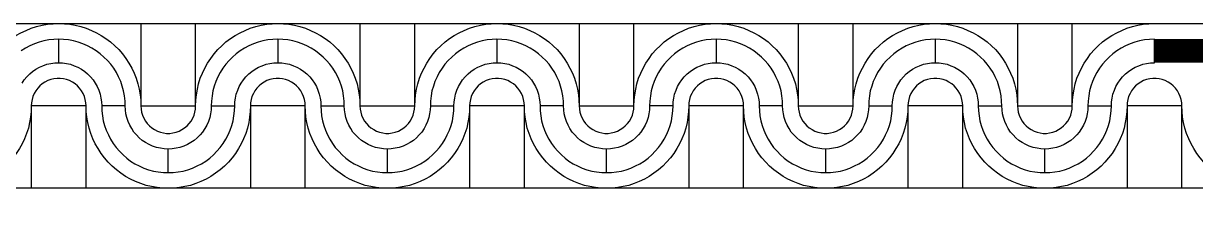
# Model space of a CAD drawing. Extents: x 190.8 to 267.1, y 124 to 174.8.
# Drawn here: x 225.13 to 226.627, y 156.955 to 157.186 of the extents above; entities that cross this region are included whole.
import ezdxf

# ---------------------------------------------------------------- set-up
doc = ezdxf.new("R2010")
doc.units = 0
doc.header["$MEASUREMENT"] = 0

msp = doc.modelspace()

# ---------------------------------------------------------------- linework, layer by layer
msp.add_line((224.5446, 157.1856), (226.6713, 157.1856))
for points in [[(225.0696, 157.0806), (225.0699, 157.0878), (225.0706, 157.0948), (225.0719, 157.1018), (225.0734, 157.1088), (225.0756, 157.1158), (225.0784, 157.1223), (225.0814, 157.1288), (225.0849, 157.1351), (225.0889, 157.1411), (225.0931, 157.1468), (225.0979, 157.1523), (225.1029, 157.1573), (225.1084, 157.1621), (225.1141, 157.1663), (225.1201, 157.1703), (225.1264, 157.1738), (225.1329, 157.1768), (225.1394, 157.1796), (225.1464, 157.1818), (225.1534, 157.1833), (225.1604, 157.1846), (225.1674, 157.1853), (225.1746, 157.1856)], [(225.1746, 157.1856), (225.1819, 157.1853), (225.1889, 157.1846), (225.1959, 157.1833), (225.2029, 157.1818), (225.2099, 157.1796), (225.2164, 157.1768), (225.2229, 157.1738), (225.2291, 157.1703), (225.2351, 157.1663), (225.2409, 157.1621), (225.2464, 157.1573), (225.2514, 157.1523), (225.2561, 157.1468), (225.2604, 157.1411), (225.2644, 157.1351), (225.2679, 157.1288), (225.2709, 157.1223), (225.2736, 157.1158), (225.2759, 157.1088), (225.2774, 157.1018), (225.2786, 157.0948), (225.2794, 157.0878), (225.2796, 157.0806)], [(225.2796, 157.1856), (225.2796, 157.0806), (225.3496, 157.0806), (225.3496, 157.1856)], [(225.3496, 157.0806), (225.3499, 157.0878), (225.3506, 157.0948), (225.3519, 157.1018), (225.3534, 157.1088), (225.3556, 157.1158), (225.3584, 157.1223), (225.3614, 157.1288), (225.3649, 157.1351), (225.3689, 157.1411), (225.3731, 157.1468), (225.3779, 157.1523), (225.3829, 157.1573), (225.3884, 157.1621), (225.3941, 157.1663), (225.4001, 157.1703), (225.4064, 157.1738), (225.4129, 157.1768), (225.4194, 157.1796), (225.4264, 157.1818), (225.4334, 157.1833), (225.4404, 157.1846), (225.4474, 157.1853), (225.4546, 157.1856)], [(225.4546, 157.1856), (225.4619, 157.1853), (225.4689, 157.1846), (225.4759, 157.1833), (225.4829, 157.1818), (225.4899, 157.1796), (225.4964, 157.1768), (225.5029, 157.1738), (225.5091, 157.1703), (225.5151, 157.1663), (225.5209, 157.1621), (225.5264, 157.1573), (225.5314, 157.1523), (225.5361, 157.1468), (225.5404, 157.1411), (225.5444, 157.1351), (225.5479, 157.1288), (225.5509, 157.1223), (225.5536, 157.1158), (225.5559, 157.1088), (225.5574, 157.1018), (225.5586, 157.0948), (225.5594, 157.0878), (225.5596, 157.0806)], [(225.5596, 157.1856), (225.5596, 157.0806), (225.6296, 157.0806), (225.6296, 157.1856)], [(225.6296, 157.0806), (225.6299, 157.0878), (225.6306, 157.0948), (225.6319, 157.1018), (225.6334, 157.1088), (225.6356, 157.1158), (225.6384, 157.1223), (225.6414, 157.1288), (225.6449, 157.1351), (225.6489, 157.1411), (225.6531, 157.1468), (225.6579, 157.1523), (225.6629, 157.1573), (225.6684, 157.1621), (225.6741, 157.1663), (225.6801, 157.1703), (225.6864, 157.1738), (225.6929, 157.1768), (225.6994, 157.1796), (225.7064, 157.1818), (225.7134, 157.1833), (225.7204, 157.1846), (225.7274, 157.1853), (225.7346, 157.1856)], [(225.7346, 157.1856), (225.7419, 157.1853), (225.7489, 157.1846), (225.7559, 157.1833), (225.7629, 157.1818), (225.7699, 157.1796), (225.7764, 157.1768), (225.7829, 157.1738), (225.7891, 157.1703), (225.7951, 157.1663), (225.8009, 157.1621), (225.8064, 157.1573), (225.8114, 157.1523), (225.8161, 157.1468), (225.8204, 157.1411), (225.8244, 157.1351), (225.8279, 157.1288), (225.8309, 157.1223), (225.8336, 157.1158), (225.8359, 157.1088), (225.8374, 157.1018), (225.8386, 157.0948), (225.8394, 157.0878), (225.8396, 157.0806)], [(225.8396, 157.1856), (225.8396, 157.0806), (225.9096, 157.0806), (225.9096, 157.1856)], [(225.9096, 157.0806), (225.9099, 157.0878), (225.9106, 157.0948), (225.9119, 157.1018), (225.9134, 157.1088), (225.9156, 157.1158), (225.9184, 157.1223), (225.9214, 157.1288), (225.9249, 157.1351), (225.9289, 157.1411), (225.9331, 157.1468), (225.9379, 157.1523), (225.9429, 157.1573), (225.9484, 157.1621), (225.9541, 157.1663), (225.9601, 157.1703), (225.9664, 157.1738), (225.9729, 157.1768), (225.9794, 157.1796), (225.9864, 157.1818), (225.9934, 157.1833), (226.0004, 157.1846), (226.0074, 157.1853), (226.0146, 157.1856)], [(226.0146, 157.1856), (226.0219, 157.1853), (226.0289, 157.1846), (226.0359, 157.1833), (226.0429, 157.1818), (226.0499, 157.1796), (226.0564, 157.1768), (226.0629, 157.1738), (226.0691, 157.1703), (226.0751, 157.1663), (226.0809, 157.1621), (226.0864, 157.1573), (226.0914, 157.1523), (226.0961, 157.1468), (226.1004, 157.1411), (226.1044, 157.1351), (226.1079, 157.1288), (226.1109, 157.1223), (226.1136, 157.1158), (226.1159, 157.1088), (226.1174, 157.1018), (226.1186, 157.0948), (226.1194, 157.0878), (226.1196, 157.0806)], [(226.1196, 157.1856), (226.1196, 157.0806), (226.1896, 157.0806), (226.1896, 157.1856)], [(226.1896, 157.0806), (226.1899, 157.0878), (226.1906, 157.0948), (226.1919, 157.1018), (226.1934, 157.1088), (226.1956, 157.1158), (226.1984, 157.1223), (226.2014, 157.1288), (226.2049, 157.1351), (226.2089, 157.1411), (226.2131, 157.1468), (226.2179, 157.1523), (226.2229, 157.1573), (226.2284, 157.1621), (226.2341, 157.1663), (226.2401, 157.1703), (226.2464, 157.1738), (226.2529, 157.1768), (226.2594, 157.1796), (226.2664, 157.1818), (226.2734, 157.1833), (226.2804, 157.1846), (226.2874, 157.1853), (226.2946, 157.1856)], [(226.2946, 157.1856), (226.3019, 157.1853), (226.3089, 157.1846), (226.3159, 157.1833), (226.3229, 157.1818), (226.3299, 157.1796), (226.3364, 157.1768), (226.3429, 157.1738), (226.3491, 157.1703), (226.3551, 157.1663), (226.3609, 157.1621), (226.3664, 157.1573), (226.3714, 157.1523), (226.3761, 157.1468), (226.3804, 157.1411), (226.3844, 157.1351), (226.3879, 157.1288), (226.3909, 157.1223), (226.3936, 157.1158), (226.3959, 157.1088), (226.3974, 157.1018), (226.3986, 157.0948), (226.3994, 157.0878), (226.3996, 157.0806)], [(226.3996, 157.1856), (226.3996, 157.0806), (226.4696, 157.0806), (226.4696, 157.1856)], [(226.4696, 157.0806), (226.4699, 157.0878), (226.4706, 157.0948), (226.4719, 157.1018), (226.4734, 157.1088), (226.4756, 157.1158), (226.4784, 157.1223), (226.4814, 157.1288), (226.4849, 157.1351), (226.4889, 157.1411), (226.4931, 157.1468), (226.4979, 157.1523), (226.5029, 157.1573), (226.5084, 157.1621), (226.5141, 157.1663), (226.5201, 157.1703), (226.5264, 157.1738), (226.5329, 157.1768), (226.5394, 157.1796), (226.5464, 157.1818), (226.5534, 157.1833), (226.5604, 157.1846), (226.5674, 157.1853), (226.5746, 157.1856)], [(225.1746, 157.1656), (225.1684, 157.1653), (225.1619, 157.1646), (225.1556, 157.1636), (225.1496, 157.1618), (225.1436, 157.1598), (225.1376, 157.1571), (225.1321, 157.1543), (225.1266, 157.1508)], [(225.2596, 157.0806), (225.2594, 157.0868), (225.2586, 157.0933), (225.2576, 157.0996), (225.2559, 157.1056), (225.2539, 157.1116), (225.2511, 157.1176), (225.2484, 157.1231), (225.2449, 157.1286), (225.2411, 157.1336), (225.2369, 157.1383), (225.2324, 157.1428), (225.2276, 157.1471), (225.2226, 157.1508), (225.2171, 157.1543), (225.2116, 157.1571), (225.2056, 157.1598), (225.1996, 157.1618), (225.1936, 157.1636), (225.1874, 157.1646), (225.1809, 157.1653), (225.1746, 157.1656), (225.1746, 157.1356), (225.1796, 157.1353), (225.1846, 157.1346), (225.1896, 157.1336), (225.1946, 157.1318), (225.1991, 157.1298), (225.2036, 157.1273), (225.2079, 157.1246), (225.2116, 157.1213), (225.2154, 157.1176), (225.2186, 157.1138), (225.2214, 157.1096), (225.2239, 157.1051), (225.2259, 157.1006), (225.2276, 157.0956), (225.2286, 157.0906), (225.2294, 157.0856), (225.2296, 157.0806)], [(225.4546, 157.1656), (225.4484, 157.1653), (225.4419, 157.1646), (225.4356, 157.1636), (225.4296, 157.1618), (225.4236, 157.1598), (225.4176, 157.1571), (225.4121, 157.1543), (225.4066, 157.1508), (225.4016, 157.1471), (225.3969, 157.1428), (225.3924, 157.1383), (225.3881, 157.1336), (225.3844, 157.1286), (225.3809, 157.1231), (225.3781, 157.1176), (225.3754, 157.1116), (225.3734, 157.1056), (225.3716, 157.0996), (225.3706, 157.0933), (225.3699, 157.0868), (225.3696, 157.0806), (225.3996, 157.0806), (225.3999, 157.0856), (225.4006, 157.0906), (225.4016, 157.0956), (225.4034, 157.1006), (225.4054, 157.1051), (225.4079, 157.1096), (225.4106, 157.1138), (225.4139, 157.1176), (225.4176, 157.1213), (225.4214, 157.1246), (225.4256, 157.1273), (225.4301, 157.1298), (225.4346, 157.1318), (225.4396, 157.1336), (225.4446, 157.1346), (225.4496, 157.1353), (225.4546, 157.1356)], [(225.7346, 157.1656), (225.7284, 157.1653), (225.7219, 157.1646), (225.7156, 157.1636), (225.7096, 157.1618), (225.7036, 157.1598), (225.6976, 157.1571), (225.6921, 157.1543), (225.6866, 157.1508), (225.6816, 157.1471), (225.6769, 157.1428), (225.6724, 157.1383), (225.6681, 157.1336), (225.6644, 157.1286), (225.6609, 157.1231), (225.6581, 157.1176), (225.6554, 157.1116), (225.6534, 157.1056), (225.6516, 157.0996), (225.6506, 157.0933), (225.6499, 157.0868), (225.6496, 157.0806), (225.6796, 157.0806), (225.6799, 157.0856), (225.6806, 157.0906), (225.6816, 157.0956), (225.6834, 157.1006), (225.6854, 157.1051), (225.6879, 157.1096), (225.6906, 157.1138), (225.6939, 157.1176), (225.6976, 157.1213), (225.7014, 157.1246), (225.7056, 157.1273), (225.7101, 157.1298), (225.7146, 157.1318), (225.7196, 157.1336), (225.7246, 157.1346), (225.7296, 157.1353), (225.7346, 157.1356)], [(225.8196, 157.0806), (225.8194, 157.0868), (225.8186, 157.0933), (225.8176, 157.0996), (225.8159, 157.1056), (225.8139, 157.1116), (225.8111, 157.1176), (225.8084, 157.1231), (225.8049, 157.1286), (225.8011, 157.1336), (225.7969, 157.1383), (225.7924, 157.1428), (225.7876, 157.1471), (225.7826, 157.1508), (225.7771, 157.1543), (225.7716, 157.1571), (225.7656, 157.1598), (225.7596, 157.1618), (225.7536, 157.1636), (225.7474, 157.1646), (225.7409, 157.1653), (225.7346, 157.1656), (225.7346, 157.1356), (225.7396, 157.1353), (225.7446, 157.1346), (225.7496, 157.1336), (225.7546, 157.1318), (225.7591, 157.1298), (225.7636, 157.1273), (225.7679, 157.1246), (225.7716, 157.1213), (225.7754, 157.1176), (225.7786, 157.1138), (225.7814, 157.1096), (225.7839, 157.1051), (225.7859, 157.1006), (225.7876, 157.0956), (225.7886, 157.0906), (225.7894, 157.0856), (225.7896, 157.0806)], [(226.0146, 157.1656), (226.0084, 157.1653), (226.0019, 157.1646), (225.9956, 157.1636), (225.9896, 157.1618), (225.9836, 157.1598), (225.9776, 157.1571), (225.9721, 157.1543), (225.9666, 157.1508), (225.9616, 157.1471), (225.9569, 157.1428), (225.9524, 157.1383), (225.9481, 157.1336), (225.9444, 157.1286), (225.9409, 157.1231), (225.9381, 157.1176), (225.9354, 157.1116), (225.9334, 157.1056), (225.9316, 157.0996), (225.9306, 157.0933), (225.9299, 157.0868), (225.9296, 157.0806)], [(226.0996, 157.0806), (226.0994, 157.0868), (226.0986, 157.0933), (226.0976, 157.0996), (226.0959, 157.1056), (226.0939, 157.1116), (226.0911, 157.1176), (226.0884, 157.1231), (226.0849, 157.1286), (226.0811, 157.1336), (226.0769, 157.1383), (226.0724, 157.1428), (226.0676, 157.1471), (226.0626, 157.1508), (226.0571, 157.1543), (226.0516, 157.1571), (226.0456, 157.1598), (226.0396, 157.1618), (226.0336, 157.1636), (226.0274, 157.1646), (226.0209, 157.1653), (226.0146, 157.1656), (226.0146, 157.1356), (226.0196, 157.1353), (226.0246, 157.1346), (226.0296, 157.1336), (226.0346, 157.1318), (226.0391, 157.1298), (226.0436, 157.1273), (226.0479, 157.1246), (226.0516, 157.1213), (226.0554, 157.1176), (226.0586, 157.1138), (226.0614, 157.1096), (226.0639, 157.1051), (226.0659, 157.1006), (226.0676, 157.0956), (226.0686, 157.0906), (226.0694, 157.0856), (226.0696, 157.0806)], [(226.2946, 157.1656), (226.2884, 157.1653), (226.2819, 157.1646), (226.2756, 157.1636), (226.2696, 157.1618), (226.2636, 157.1598), (226.2576, 157.1571), (226.2521, 157.1543), (226.2466, 157.1508), (226.2416, 157.1471), (226.2369, 157.1428), (226.2324, 157.1383), (226.2281, 157.1336), (226.2244, 157.1286), (226.2209, 157.1231), (226.2181, 157.1176), (226.2154, 157.1116), (226.2134, 157.1056), (226.2116, 157.0996), (226.2106, 157.0933), (226.2099, 157.0868), (226.2096, 157.0806), (226.2396, 157.0806), (226.2399, 157.0856), (226.2406, 157.0906), (226.2416, 157.0956), (226.2434, 157.1006), (226.2454, 157.1051), (226.2479, 157.1096), (226.2506, 157.1138), (226.2539, 157.1176), (226.2576, 157.1213), (226.2614, 157.1246), (226.2656, 157.1273), (226.2701, 157.1298), (226.2746, 157.1318), (226.2796, 157.1336), (226.2846, 157.1346), (226.2896, 157.1353), (226.2946, 157.1356)], [(225.1279, 157.1096), (225.1306, 157.1138), (225.1339, 157.1176), (225.1376, 157.1213), (225.1414, 157.1246), (225.1456, 157.1273), (225.1501, 157.1298), (225.1546, 157.1318), (225.1596, 157.1336), (225.1646, 157.1346), (225.1696, 157.1353), (225.1746, 157.1356)], [(225.9596, 157.0806), (225.9599, 157.0856), (225.9606, 157.0906), (225.9616, 157.0956), (225.9634, 157.1006), (225.9654, 157.1051), (225.9679, 157.1096), (225.9706, 157.1138), (225.9739, 157.1176), (225.9776, 157.1213), (225.9814, 157.1246), (225.9856, 157.1273), (225.9901, 157.1298), (225.9946, 157.1318), (225.9996, 157.1336), (226.0046, 157.1346), (226.0096, 157.1353), (226.0146, 157.1356)], [(225.2096, 157.0806), (225.2094, 157.0846), (225.2086, 157.0886), (225.2076, 157.0926), (225.2059, 157.0963), (225.2039, 157.0998), (225.2014, 157.1031), (225.1986, 157.1061), (225.1956, 157.1086), (225.1921, 157.1108), (225.1884, 157.1128), (225.1846, 157.1141), (225.1806, 157.1151), (225.1766, 157.1156), (225.1726, 157.1156), (225.1686, 157.1151), (225.1646, 157.1141), (225.1606, 157.1128), (225.1571, 157.1108), (225.1536, 157.1086), (225.1506, 157.1061), (225.1479, 157.1031), (225.1454, 157.0998), (225.1434, 157.0963), (225.1416, 157.0926), (225.1406, 157.0886), (225.1399, 157.0846), (225.1396, 157.0806)], [(225.4896, 157.0806), (225.4894, 157.0846), (225.4886, 157.0886), (225.4876, 157.0926), (225.4859, 157.0963), (225.4839, 157.0998), (225.4814, 157.1031), (225.4786, 157.1061), (225.4756, 157.1086), (225.4721, 157.1108), (225.4684, 157.1128), (225.4646, 157.1141), (225.4606, 157.1151), (225.4566, 157.1156), (225.4526, 157.1156), (225.4486, 157.1151), (225.4446, 157.1141), (225.4406, 157.1128), (225.4371, 157.1108), (225.4336, 157.1086), (225.4306, 157.1061), (225.4279, 157.1031), (225.4254, 157.0998), (225.4234, 157.0963), (225.4216, 157.0926), (225.4206, 157.0886), (225.4199, 157.0846), (225.4196, 157.0806)], [(225.7696, 157.0806), (225.7694, 157.0846), (225.7686, 157.0886), (225.7676, 157.0926), (225.7659, 157.0963), (225.7639, 157.0998), (225.7614, 157.1031), (225.7586, 157.1061), (225.7556, 157.1086), (225.7521, 157.1108), (225.7484, 157.1128), (225.7446, 157.1141), (225.7406, 157.1151), (225.7366, 157.1156), (225.7326, 157.1156), (225.7286, 157.1151), (225.7246, 157.1141), (225.7206, 157.1128), (225.7171, 157.1108), (225.7136, 157.1086), (225.7106, 157.1061), (225.7079, 157.1031), (225.7054, 157.0998), (225.7034, 157.0963), (225.7016, 157.0926), (225.7006, 157.0886), (225.6999, 157.0846), (225.6996, 157.0806)], [(226.0496, 157.0806), (226.0494, 157.0846), (226.0486, 157.0886), (226.0476, 157.0926), (226.0459, 157.0963), (226.0439, 157.0998), (226.0414, 157.1031), (226.0386, 157.1061), (226.0356, 157.1086), (226.0321, 157.1108), (226.0284, 157.1128), (226.0246, 157.1141), (226.0206, 157.1151), (226.0166, 157.1156), (226.0126, 157.1156), (226.0086, 157.1151), (226.0046, 157.1141), (226.0006, 157.1128), (225.9971, 157.1108), (225.9936, 157.1086), (225.9906, 157.1061), (225.9879, 157.1031), (225.9854, 157.0998), (225.9834, 157.0963), (225.9816, 157.0926), (225.9806, 157.0886), (225.9799, 157.0846), (225.9796, 157.0806)], [(226.3296, 157.0806), (226.3294, 157.0846), (226.3286, 157.0886), (226.3276, 157.0926), (226.3259, 157.0963), (226.3239, 157.0998), (226.3214, 157.1031), (226.3186, 157.1061), (226.3156, 157.1086), (226.3121, 157.1108), (226.3084, 157.1128), (226.3046, 157.1141), (226.3006, 157.1151), (226.2966, 157.1156), (226.2926, 157.1156), (226.2886, 157.1151), (226.2846, 157.1141), (226.2806, 157.1128), (226.2771, 157.1108), (226.2736, 157.1086), (226.2706, 157.1061), (226.2679, 157.1031), (226.2654, 157.0998), (226.2634, 157.0963), (226.2616, 157.0926), (226.2606, 157.0886), (226.2599, 157.0846), (226.2596, 157.0806)], [(226.6096, 157.0806), (226.6094, 157.0846), (226.6086, 157.0886), (226.6076, 157.0926), (226.6059, 157.0963), (226.6039, 157.0998), (226.6014, 157.1031), (226.5986, 157.1061), (226.5956, 157.1086), (226.5921, 157.1108), (226.5884, 157.1128), (226.5846, 157.1141), (226.5806, 157.1151), (226.5766, 157.1156), (226.5726, 157.1156), (226.5686, 157.1151), (226.5646, 157.1141), (226.5606, 157.1128), (226.5571, 157.1108), (226.5536, 157.1086), (226.5506, 157.1061), (226.5479, 157.1031), (226.5454, 157.0998), (226.5434, 157.0963), (226.5416, 157.0926), (226.5406, 157.0886), (226.5399, 157.0846), (226.5396, 157.0806)], [(225.1396, 157.0806), (225.1394, 157.0733), (225.1386, 157.0663), (225.1374, 157.0593), (225.1359, 157.0523), (225.1336, 157.0453), (225.1309, 157.0388), (225.1279, 157.0323), (225.1244, 157.0261), (225.1204, 157.0201), (225.1161, 157.0143), (225.1114, 157.0088), (225.1064, 157.0038), (225.1009, 156.9991), (225.0951, 156.9948), (225.0891, 156.9908), (225.0829, 156.9873), (225.0764, 156.9843), (225.0699, 156.9816), (225.0629, 156.9793), (225.0559, 156.9778), (225.0489, 156.9766), (225.0419, 156.9758), (225.0346, 156.9756)], [(225.2096, 156.9756), (225.2096, 157.0806), (225.1396, 157.0806), (225.1396, 156.9756)], [(225.3146, 156.9756), (225.3074, 156.9758), (225.3004, 156.9766), (225.2934, 156.9778), (225.2864, 156.9793), (225.2794, 156.9816), (225.2729, 156.9843), (225.2664, 156.9873), (225.2601, 156.9908), (225.2541, 156.9948), (225.2484, 156.9991), (225.2429, 157.0038), (225.2379, 157.0088), (225.2331, 157.0143), (225.2289, 157.0201), (225.2249, 157.0261), (225.2214, 157.0323), (225.2184, 157.0388), (225.2156, 157.0453), (225.2134, 157.0523), (225.2119, 157.0593), (225.2106, 157.0663), (225.2099, 157.0733), (225.2096, 157.0806)], [(225.2796, 157.0806), (225.2799, 157.0766), (225.2806, 157.0726), (225.2816, 157.0686), (225.2834, 157.0648), (225.2854, 157.0613), (225.2879, 157.0581), (225.2906, 157.0551), (225.2936, 157.0526), (225.2971, 157.0503), (225.3009, 157.0483), (225.3046, 157.0471), (225.3086, 157.0461), (225.3126, 157.0456), (225.3166, 157.0456), (225.3206, 157.0461), (225.3246, 157.0471), (225.3286, 157.0483), (225.3321, 157.0503), (225.3356, 157.0526), (225.3386, 157.0551), (225.3414, 157.0581), (225.3439, 157.0613), (225.3459, 157.0648), (225.3476, 157.0686), (225.3486, 157.0726), (225.3494, 157.0766), (225.3496, 157.0806)], [(225.3696, 157.0806), (225.3694, 157.0756), (225.3686, 157.0706), (225.3676, 157.0656), (225.3659, 157.0606), (225.3639, 157.0561), (225.3614, 157.0516), (225.3586, 157.0473), (225.3554, 157.0436), (225.3516, 157.0398), (225.3479, 157.0366), (225.3436, 157.0338), (225.3391, 157.0313), (225.3346, 157.0293), (225.3296, 157.0276), (225.3246, 157.0266), (225.3196, 157.0258), (225.3146, 157.0256)], [(225.4196, 157.0806), (225.4194, 157.0733), (225.4186, 157.0663), (225.4174, 157.0593), (225.4159, 157.0523), (225.4136, 157.0453), (225.4109, 157.0388), (225.4079, 157.0323), (225.4044, 157.0261), (225.4004, 157.0201), (225.3961, 157.0143), (225.3914, 157.0088), (225.3864, 157.0038), (225.3809, 156.9991), (225.3751, 156.9948), (225.3691, 156.9908), (225.3629, 156.9873), (225.3564, 156.9843), (225.3499, 156.9816), (225.3429, 156.9793), (225.3359, 156.9778), (225.3289, 156.9766), (225.3219, 156.9758), (225.3146, 156.9756)], [(225.3146, 156.9956), (225.3209, 156.9958), (225.3274, 156.9966), (225.3336, 156.9976), (225.3396, 156.9993), (225.3456, 157.0013), (225.3516, 157.0041), (225.3571, 157.0068), (225.3626, 157.0103), (225.3676, 157.0141), (225.3724, 157.0183), (225.3769, 157.0228), (225.3811, 157.0276), (225.3849, 157.0326), (225.3884, 157.0381), (225.3911, 157.0436), (225.3939, 157.0496), (225.3959, 157.0556), (225.3976, 157.0616), (225.3986, 157.0678), (225.3994, 157.0743), (225.3996, 157.0806)], [(225.4896, 156.9756), (225.4896, 157.0806), (225.4196, 157.0806), (225.4196, 156.9756)], [(225.5946, 156.9756), (225.5874, 156.9758), (225.5804, 156.9766), (225.5734, 156.9778), (225.5664, 156.9793), (225.5594, 156.9816), (225.5529, 156.9843), (225.5464, 156.9873), (225.5401, 156.9908), (225.5341, 156.9948), (225.5284, 156.9991), (225.5229, 157.0038), (225.5179, 157.0088), (225.5131, 157.0143), (225.5089, 157.0201), (225.5049, 157.0261), (225.5014, 157.0323), (225.4984, 157.0388), (225.4956, 157.0453), (225.4934, 157.0523), (225.4919, 157.0593), (225.4906, 157.0663), (225.4899, 157.0733), (225.4896, 157.0806)], [(225.5096, 157.0806), (225.5099, 157.0743), (225.5106, 157.0678), (225.5116, 157.0616), (225.5134, 157.0556), (225.5154, 157.0496), (225.5181, 157.0436), (225.5209, 157.0381), (225.5244, 157.0326), (225.5281, 157.0276), (225.5324, 157.0228), (225.5369, 157.0183), (225.5416, 157.0141), (225.5466, 157.0103), (225.5521, 157.0068), (225.5576, 157.0041), (225.5636, 157.0013), (225.5696, 156.9993), (225.5756, 156.9976), (225.5819, 156.9966), (225.5884, 156.9958), (225.5946, 156.9956), (225.5946, 157.0256), (225.5896, 157.0258), (225.5846, 157.0266), (225.5796, 157.0276), (225.5746, 157.0293), (225.5701, 157.0313), (225.5656, 157.0338), (225.5614, 157.0366), (225.5576, 157.0398), (225.5539, 157.0436), (225.5506, 157.0473), (225.5479, 157.0516), (225.5454, 157.0561), (225.5434, 157.0606), (225.5416, 157.0656), (225.5406, 157.0706), (225.5399, 157.0756), (225.5396, 157.0806)], [(225.5596, 157.0806), (225.5599, 157.0766), (225.5606, 157.0726), (225.5616, 157.0686), (225.5634, 157.0648), (225.5654, 157.0613), (225.5679, 157.0581), (225.5706, 157.0551), (225.5736, 157.0526), (225.5771, 157.0503), (225.5809, 157.0483), (225.5846, 157.0471), (225.5886, 157.0461), (225.5926, 157.0456), (225.5966, 157.0456), (225.6006, 157.0461), (225.6046, 157.0471), (225.6086, 157.0483), (225.6121, 157.0503), (225.6156, 157.0526), (225.6186, 157.0551), (225.6214, 157.0581), (225.6239, 157.0613), (225.6259, 157.0648), (225.6276, 157.0686), (225.6286, 157.0726), (225.6294, 157.0766), (225.6296, 157.0806)], [(225.6496, 157.0806), (225.6494, 157.0756), (225.6486, 157.0706), (225.6476, 157.0656), (225.6459, 157.0606), (225.6439, 157.0561), (225.6414, 157.0516), (225.6386, 157.0473), (225.6354, 157.0436), (225.6316, 157.0398), (225.6279, 157.0366), (225.6236, 157.0338), (225.6191, 157.0313), (225.6146, 157.0293), (225.6096, 157.0276), (225.6046, 157.0266), (225.5996, 157.0258), (225.5946, 157.0256)], [(225.6996, 157.0806), (225.6994, 157.0733), (225.6986, 157.0663), (225.6974, 157.0593), (225.6959, 157.0523), (225.6936, 157.0453), (225.6909, 157.0388), (225.6879, 157.0323), (225.6844, 157.0261), (225.6804, 157.0201), (225.6761, 157.0143), (225.6714, 157.0088), (225.6664, 157.0038), (225.6609, 156.9991), (225.6551, 156.9948), (225.6491, 156.9908), (225.6429, 156.9873), (225.6364, 156.9843), (225.6299, 156.9816), (225.6229, 156.9793), (225.6159, 156.9778), (225.6089, 156.9766), (225.6019, 156.9758), (225.5946, 156.9756)], [(225.5946, 156.9956), (225.6009, 156.9958), (225.6074, 156.9966), (225.6136, 156.9976), (225.6196, 156.9993), (225.6256, 157.0013), (225.6316, 157.0041), (225.6371, 157.0068), (225.6426, 157.0103), (225.6476, 157.0141), (225.6524, 157.0183), (225.6569, 157.0228), (225.6611, 157.0276), (225.6649, 157.0326), (225.6684, 157.0381), (225.6711, 157.0436), (225.6739, 157.0496), (225.6759, 157.0556), (225.6776, 157.0616), (225.6786, 157.0678), (225.6794, 157.0743), (225.6796, 157.0806)], [(225.7696, 156.9756), (225.7696, 157.0806), (225.6996, 157.0806), (225.6996, 156.9756)], [(225.8746, 156.9756), (225.8674, 156.9758), (225.8604, 156.9766), (225.8534, 156.9778), (225.8464, 156.9793), (225.8394, 156.9816), (225.8329, 156.9843), (225.8264, 156.9873), (225.8201, 156.9908), (225.8141, 156.9948), (225.8084, 156.9991), (225.8029, 157.0038), (225.7979, 157.0088), (225.7931, 157.0143), (225.7889, 157.0201), (225.7849, 157.0261), (225.7814, 157.0323), (225.7784, 157.0388), (225.7756, 157.0453), (225.7734, 157.0523), (225.7719, 157.0593), (225.7706, 157.0663), (225.7699, 157.0733), (225.7696, 157.0806)], [(225.8396, 157.0806), (225.8399, 157.0766), (225.8406, 157.0726), (225.8416, 157.0686), (225.8434, 157.0648), (225.8454, 157.0613), (225.8479, 157.0581), (225.8506, 157.0551), (225.8536, 157.0526), (225.8571, 157.0503), (225.8609, 157.0483), (225.8646, 157.0471), (225.8686, 157.0461), (225.8726, 157.0456), (225.8766, 157.0456), (225.8806, 157.0461), (225.8846, 157.0471), (225.8886, 157.0483), (225.8921, 157.0503), (225.8956, 157.0526), (225.8986, 157.0551), (225.9014, 157.0581), (225.9039, 157.0613), (225.9059, 157.0648), (225.9076, 157.0686), (225.9086, 157.0726), (225.9094, 157.0766), (225.9096, 157.0806)], [(225.8746, 156.9956), (225.8809, 156.9958), (225.8874, 156.9966), (225.8936, 156.9976), (225.8996, 156.9993), (225.9056, 157.0013), (225.9116, 157.0041), (225.9171, 157.0068), (225.9226, 157.0103), (225.9276, 157.0141), (225.9324, 157.0183), (225.9369, 157.0228), (225.9411, 157.0276), (225.9449, 157.0326), (225.9484, 157.0381), (225.9511, 157.0436), (225.9539, 157.0496), (225.9559, 157.0556), (225.9576, 157.0616), (225.9586, 157.0678), (225.9594, 157.0743), (225.9596, 157.0806), (225.9296, 157.0806), (225.9294, 157.0756), (225.9286, 157.0706), (225.9276, 157.0656), (225.9259, 157.0606), (225.9239, 157.0561), (225.9214, 157.0516), (225.9186, 157.0473), (225.9154, 157.0436), (225.9116, 157.0398), (225.9079, 157.0366), (225.9036, 157.0338), (225.8991, 157.0313), (225.8946, 157.0293), (225.8896, 157.0276), (225.8846, 157.0266), (225.8796, 157.0258), (225.8746, 157.0256)], [(225.9796, 157.0806), (225.9794, 157.0733), (225.9786, 157.0663), (225.9774, 157.0593), (225.9759, 157.0523), (225.9736, 157.0453), (225.9709, 157.0388), (225.9679, 157.0323), (225.9644, 157.0261), (225.9604, 157.0201), (225.9561, 157.0143), (225.9514, 157.0088), (225.9464, 157.0038), (225.9409, 156.9991), (225.9351, 156.9948), (225.9291, 156.9908), (225.9229, 156.9873), (225.9164, 156.9843), (225.9099, 156.9816), (225.9029, 156.9793), (225.8959, 156.9778), (225.8889, 156.9766), (225.8819, 156.9758), (225.8746, 156.9756)], [(226.0496, 156.9756), (226.0496, 157.0806), (225.9796, 157.0806), (225.9796, 156.9756)], [(226.1546, 156.9756), (226.1474, 156.9758), (226.1404, 156.9766), (226.1334, 156.9778), (226.1264, 156.9793), (226.1194, 156.9816), (226.1129, 156.9843), (226.1064, 156.9873), (226.1001, 156.9908), (226.0941, 156.9948), (226.0884, 156.9991), (226.0829, 157.0038), (226.0779, 157.0088), (226.0731, 157.0143), (226.0689, 157.0201), (226.0649, 157.0261), (226.0614, 157.0323), (226.0584, 157.0388), (226.0556, 157.0453), (226.0534, 157.0523), (226.0519, 157.0593), (226.0506, 157.0663), (226.0499, 157.0733), (226.0496, 157.0806)], [(226.1196, 157.0806), (226.1199, 157.0766), (226.1206, 157.0726), (226.1216, 157.0686), (226.1234, 157.0648), (226.1254, 157.0613), (226.1279, 157.0581), (226.1306, 157.0551), (226.1336, 157.0526), (226.1371, 157.0503), (226.1409, 157.0483), (226.1446, 157.0471), (226.1486, 157.0461), (226.1526, 157.0456), (226.1566, 157.0456), (226.1606, 157.0461), (226.1646, 157.0471), (226.1686, 157.0483), (226.1721, 157.0503), (226.1756, 157.0526), (226.1786, 157.0551), (226.1814, 157.0581), (226.1839, 157.0613), (226.1859, 157.0648), (226.1876, 157.0686), (226.1886, 157.0726), (226.1894, 157.0766), (226.1896, 157.0806)], [(226.2096, 157.0806), (226.2094, 157.0756), (226.2086, 157.0706), (226.2076, 157.0656), (226.2059, 157.0606), (226.2039, 157.0561), (226.2014, 157.0516), (226.1986, 157.0473), (226.1954, 157.0436), (226.1916, 157.0398), (226.1879, 157.0366), (226.1836, 157.0338), (226.1791, 157.0313), (226.1746, 157.0293), (226.1696, 157.0276), (226.1646, 157.0266), (226.1596, 157.0258), (226.1546, 157.0256)], [(226.2596, 157.0806), (226.2594, 157.0733), (226.2586, 157.0663), (226.2574, 157.0593), (226.2559, 157.0523), (226.2536, 157.0453), (226.2509, 157.0388), (226.2479, 157.0323), (226.2444, 157.0261), (226.2404, 157.0201), (226.2361, 157.0143), (226.2314, 157.0088), (226.2264, 157.0038), (226.2209, 156.9991), (226.2151, 156.9948), (226.2091, 156.9908), (226.2029, 156.9873), (226.1964, 156.9843), (226.1899, 156.9816), (226.1829, 156.9793), (226.1759, 156.9778), (226.1689, 156.9766), (226.1619, 156.9758), (226.1546, 156.9756)], [(226.1546, 156.9956), (226.1609, 156.9958), (226.1674, 156.9966), (226.1736, 156.9976), (226.1796, 156.9993), (226.1856, 157.0013), (226.1916, 157.0041), (226.1971, 157.0068), (226.2026, 157.0103), (226.2076, 157.0141), (226.2124, 157.0183), (226.2169, 157.0228), (226.2211, 157.0276), (226.2249, 157.0326), (226.2284, 157.0381), (226.2311, 157.0436), (226.2339, 157.0496), (226.2359, 157.0556), (226.2376, 157.0616), (226.2386, 157.0678), (226.2394, 157.0743), (226.2396, 157.0806)], [(226.3296, 156.9756), (226.3296, 157.0806), (226.2596, 157.0806), (226.2596, 156.9756)], [(226.4346, 156.9756), (226.4274, 156.9758), (226.4204, 156.9766), (226.4134, 156.9778), (226.4064, 156.9793), (226.3994, 156.9816), (226.3929, 156.9843), (226.3864, 156.9873), (226.3801, 156.9908), (226.3741, 156.9948), (226.3684, 156.9991), (226.3629, 157.0038), (226.3579, 157.0088), (226.3531, 157.0143), (226.3489, 157.0201), (226.3449, 157.0261), (226.3414, 157.0323), (226.3384, 157.0388), (226.3356, 157.0453), (226.3334, 157.0523), (226.3319, 157.0593), (226.3306, 157.0663), (226.3299, 157.0733), (226.3296, 157.0806)], [(226.3496, 157.0806), (226.3499, 157.0743), (226.3506, 157.0678), (226.3516, 157.0616), (226.3534, 157.0556), (226.3554, 157.0496), (226.3581, 157.0436), (226.3609, 157.0381), (226.3644, 157.0326), (226.3681, 157.0276), (226.3724, 157.0228), (226.3769, 157.0183), (226.3816, 157.0141), (226.3866, 157.0103), (226.3921, 157.0068), (226.3976, 157.0041), (226.4036, 157.0013), (226.4096, 156.9993), (226.4156, 156.9976), (226.4219, 156.9966), (226.4284, 156.9958), (226.4346, 156.9956), (226.4346, 157.0256), (226.4296, 157.0258), (226.4246, 157.0266), (226.4196, 157.0276), (226.4146, 157.0293), (226.4101, 157.0313), (226.4056, 157.0338), (226.4014, 157.0366), (226.3976, 157.0398), (226.3939, 157.0436), (226.3906, 157.0473), (226.3879, 157.0516), (226.3854, 157.0561), (226.3834, 157.0606), (226.3816, 157.0656), (226.3806, 157.0706), (226.3799, 157.0756), (226.3796, 157.0806)], [(226.3996, 157.0806), (226.3999, 157.0766), (226.4006, 157.0726), (226.4016, 157.0686), (226.4034, 157.0648), (226.4054, 157.0613), (226.4079, 157.0581), (226.4106, 157.0551), (226.4136, 157.0526), (226.4171, 157.0503), (226.4209, 157.0483), (226.4246, 157.0471), (226.4286, 157.0461), (226.4326, 157.0456), (226.4366, 157.0456), (226.4406, 157.0461), (226.4446, 157.0471), (226.4486, 157.0483), (226.4521, 157.0503), (226.4556, 157.0526), (226.4586, 157.0551), (226.4614, 157.0581), (226.4639, 157.0613), (226.4659, 157.0648), (226.4676, 157.0686), (226.4686, 157.0726), (226.4694, 157.0766), (226.4696, 157.0806)], [(226.4896, 157.0806), (226.4894, 157.0756), (226.4886, 157.0706), (226.4876, 157.0656), (226.4859, 157.0606), (226.4839, 157.0561), (226.4814, 157.0516), (226.4786, 157.0473), (226.4754, 157.0436), (226.4716, 157.0398), (226.4679, 157.0366), (226.4636, 157.0338), (226.4591, 157.0313), (226.4546, 157.0293), (226.4496, 157.0276), (226.4446, 157.0266), (226.4396, 157.0258), (226.4346, 157.0256)], [(226.5396, 157.0806), (226.5394, 157.0733), (226.5386, 157.0663), (226.5374, 157.0593), (226.5359, 157.0523), (226.5336, 157.0453), (226.5309, 157.0388), (226.5279, 157.0323), (226.5244, 157.0261), (226.5204, 157.0201), (226.5161, 157.0143), (226.5114, 157.0088), (226.5064, 157.0038), (226.5009, 156.9991), (226.4951, 156.9948), (226.4891, 156.9908), (226.4829, 156.9873), (226.4764, 156.9843), (226.4699, 156.9816), (226.4629, 156.9793), (226.4559, 156.9778), (226.4489, 156.9766), (226.4419, 156.9758), (226.4346, 156.9756)], [(226.4346, 156.9956), (226.4409, 156.9958), (226.4474, 156.9966), (226.4536, 156.9976), (226.4596, 156.9993), (226.4656, 157.0013), (226.4716, 157.0041), (226.4771, 157.0068), (226.4826, 157.0103), (226.4876, 157.0141), (226.4924, 157.0183), (226.4969, 157.0228), (226.5011, 157.0276), (226.5049, 157.0326), (226.5084, 157.0381), (226.5111, 157.0436), (226.5139, 157.0496), (226.5159, 157.0556), (226.5176, 157.0616), (226.5186, 157.0678), (226.5194, 157.0743), (226.5196, 157.0806)], [(226.6096, 156.9756), (226.6096, 157.0806), (226.5396, 157.0806), (226.5396, 156.9756)], [(226.6446, 157.0023), (226.6429, 157.0038), (226.6379, 157.0088), (226.6331, 157.0143), (226.6289, 157.0201), (226.6249, 157.0261), (226.6214, 157.0323), (226.6184, 157.0388), (226.6156, 157.0453), (226.6134, 157.0523), (226.6119, 157.0593), (226.6106, 157.0663), (226.6099, 157.0733), (226.6096, 157.0806)], [(226.6446, 156.9756), (224.5446, 156.9756)]]:
    msp.add_lwpolyline(points)
for points in [[(225.5396, 157.0806), (225.5394, 157.0868), (225.5386, 157.0933), (225.5376, 157.0996), (225.5359, 157.1056), (225.5339, 157.1116), (225.5311, 157.1176), (225.5284, 157.1231), (225.5249, 157.1286), (225.5211, 157.1336), (225.5169, 157.1383), (225.5124, 157.1428), (225.5076, 157.1471), (225.5026, 157.1508), (225.4971, 157.1543), (225.4916, 157.1571), (225.4856, 157.1598), (225.4796, 157.1618), (225.4736, 157.1636), (225.4674, 157.1646), (225.4609, 157.1653), (225.4546, 157.1656), (225.4546, 157.1356), (225.4596, 157.1353), (225.4646, 157.1346), (225.4696, 157.1336), (225.4746, 157.1318), (225.4791, 157.1298), (225.4836, 157.1273), (225.4879, 157.1246), (225.4916, 157.1213), (225.4954, 157.1176), (225.4986, 157.1138), (225.5014, 157.1096), (225.5039, 157.1051), (225.5059, 157.1006), (225.5076, 157.0956), (225.5086, 157.0906), (225.5094, 157.0856), (225.5096, 157.0806)], [(226.3796, 157.0806), (226.3794, 157.0868), (226.3786, 157.0933), (226.3776, 157.0996), (226.3759, 157.1056), (226.3739, 157.1116), (226.3711, 157.1176), (226.3684, 157.1231), (226.3649, 157.1286), (226.3611, 157.1336), (226.3569, 157.1383), (226.3524, 157.1428), (226.3476, 157.1471), (226.3426, 157.1508), (226.3371, 157.1543), (226.3316, 157.1571), (226.3256, 157.1598), (226.3196, 157.1618), (226.3136, 157.1636), (226.3074, 157.1646), (226.3009, 157.1653), (226.2946, 157.1656), (226.2946, 157.1356), (226.2996, 157.1353), (226.3046, 157.1346), (226.3096, 157.1336), (226.3146, 157.1318), (226.3191, 157.1298), (226.3236, 157.1273), (226.3279, 157.1246), (226.3316, 157.1213), (226.3354, 157.1176), (226.3386, 157.1138), (226.3414, 157.1096), (226.3439, 157.1051), (226.3459, 157.1006), (226.3476, 157.0956), (226.3486, 157.0906), (226.3494, 157.0856), (226.3496, 157.0806)], [(226.5746, 157.1656), (226.5684, 157.1653), (226.5619, 157.1646), (226.5556, 157.1636), (226.5496, 157.1618), (226.5436, 157.1598), (226.5376, 157.1571), (226.5321, 157.1543), (226.5266, 157.1508), (226.5216, 157.1471), (226.5169, 157.1428), (226.5124, 157.1383), (226.5081, 157.1336), (226.5044, 157.1286), (226.5009, 157.1231), (226.4981, 157.1176), (226.4954, 157.1116), (226.4934, 157.1056), (226.4916, 157.0996), (226.4906, 157.0933), (226.4899, 157.0868), (226.4896, 157.0806), (226.5196, 157.0806), (226.5199, 157.0856), (226.5206, 157.0906), (226.5216, 157.0956), (226.5234, 157.1006), (226.5254, 157.1051), (226.5279, 157.1096), (226.5306, 157.1138), (226.5339, 157.1176), (226.5376, 157.1213), (226.5414, 157.1246), (226.5456, 157.1273), (226.5501, 157.1298), (226.5546, 157.1318), (226.5596, 157.1336), (226.5646, 157.1346), (226.5696, 157.1353), (226.5746, 157.1356)], [(225.2296, 157.0806), (225.2299, 157.0743), (225.2306, 157.0678), (225.2316, 157.0616), (225.2334, 157.0556), (225.2354, 157.0496), (225.2381, 157.0436), (225.2409, 157.0381), (225.2444, 157.0326), (225.2481, 157.0276), (225.2524, 157.0228), (225.2569, 157.0183), (225.2616, 157.0141), (225.2666, 157.0103), (225.2721, 157.0068), (225.2776, 157.0041), (225.2836, 157.0013), (225.2896, 156.9993), (225.2956, 156.9976), (225.3019, 156.9966), (225.3084, 156.9958), (225.3146, 156.9956), (225.3146, 157.0256), (225.3096, 157.0258), (225.3046, 157.0266), (225.2996, 157.0276), (225.2946, 157.0293), (225.2901, 157.0313), (225.2856, 157.0338), (225.2814, 157.0366), (225.2776, 157.0398), (225.2739, 157.0436), (225.2706, 157.0473), (225.2679, 157.0516), (225.2654, 157.0561), (225.2634, 157.0606), (225.2616, 157.0656), (225.2606, 157.0706), (225.2599, 157.0756), (225.2596, 157.0806)], [(225.7896, 157.0806), (225.7899, 157.0743), (225.7906, 157.0678), (225.7916, 157.0616), (225.7934, 157.0556), (225.7954, 157.0496), (225.7981, 157.0436), (225.8009, 157.0381), (225.8044, 157.0326), (225.8081, 157.0276), (225.8124, 157.0228), (225.8169, 157.0183), (225.8216, 157.0141), (225.8266, 157.0103), (225.8321, 157.0068), (225.8376, 157.0041), (225.8436, 157.0013), (225.8496, 156.9993), (225.8556, 156.9976), (225.8619, 156.9966), (225.8684, 156.9958), (225.8746, 156.9956), (225.8746, 157.0256), (225.8696, 157.0258), (225.8646, 157.0266), (225.8596, 157.0276), (225.8546, 157.0293), (225.8501, 157.0313), (225.8456, 157.0338), (225.8414, 157.0366), (225.8376, 157.0398), (225.8339, 157.0436), (225.8306, 157.0473), (225.8279, 157.0516), (225.8254, 157.0561), (225.8234, 157.0606), (225.8216, 157.0656), (225.8206, 157.0706), (225.8199, 157.0756), (225.8196, 157.0806)], [(226.0696, 157.0806), (226.0699, 157.0743), (226.0706, 157.0678), (226.0716, 157.0616), (226.0734, 157.0556), (226.0754, 157.0496), (226.0781, 157.0436), (226.0809, 157.0381), (226.0844, 157.0326), (226.0881, 157.0276), (226.0924, 157.0228), (226.0969, 157.0183), (226.1016, 157.0141), (226.1066, 157.0103), (226.1121, 157.0068), (226.1176, 157.0041), (226.1236, 157.0013), (226.1296, 156.9993), (226.1356, 156.9976), (226.1419, 156.9966), (226.1484, 156.9958), (226.1546, 156.9956), (226.1546, 157.0256), (226.1496, 157.0258), (226.1446, 157.0266), (226.1396, 157.0276), (226.1346, 157.0293), (226.1301, 157.0313), (226.1256, 157.0338), (226.1214, 157.0366), (226.1176, 157.0398), (226.1139, 157.0436), (226.1106, 157.0473), (226.1079, 157.0516), (226.1054, 157.0561), (226.1034, 157.0606), (226.1016, 157.0656), (226.1006, 157.0706), (226.0999, 157.0756), (226.0996, 157.0806)]]:
    msp.add_lwpolyline(points, close=True)
at = {"const_width": 0.03}
msp.add_lwpolyline([(226.8252, 156.9699), (226.6446, 157.1506), (226.5746, 157.1506)], dxfattribs=at)

doc.saveas('drawing.dxf')
